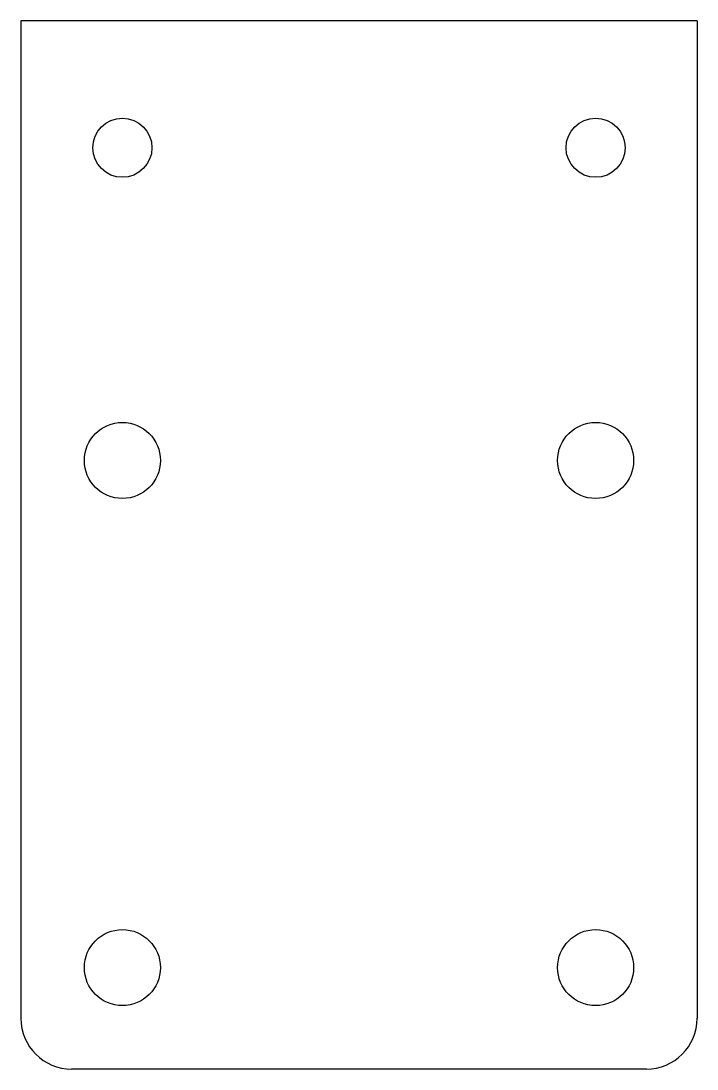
# Model space of a CAD drawing. Header units: millimetres. Extents: x -20 to 20, y -6 to 56.
import ezdxf

# ---------------------------------------------------------------- set-up
doc = ezdxf.new("R2010")
doc.units = ezdxf.units.MM

msp = doc.modelspace()

# ---------------------------------------------------------------- linework, layer by layer
at = {"color": 7, "linetype": 'Continuous', "lineweight": 25}
for p, q in [((-20, 56), (-20, -3)), ((20, 56), (-20, 56)), ((20, 56), (20, -3)), ((17, -6), (-17, -6))]:
    msp.add_line(p, q, dxfattribs=at)
for centre, radius in [((-14, 48.5), 1.75), ((14, 48.5), 1.75), ((-14, 30), 2.25), ((14, 30), 2.25), ((-14, 0), 2.25), ((14, 0), 2.25)]:
    msp.add_circle(centre, radius, dxfattribs=at)
for centre, start, end in [((-17, -3), 180, 270), ((17, -3), 270, 0)]:
    msp.add_arc(centre, 3, start, end, dxfattribs=at)

doc.saveas('drawing.dxf')
